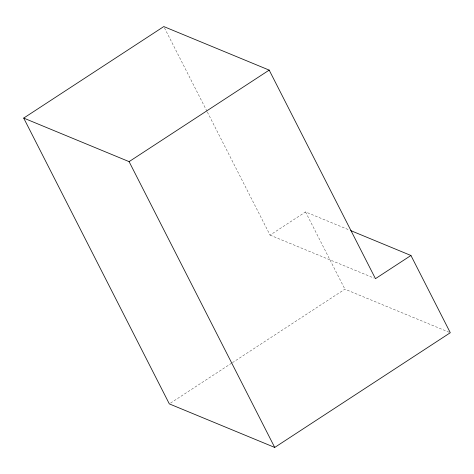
<?xml version="1.0" encoding="UTF-8"?>
<svg xmlns="http://www.w3.org/2000/svg" width="474" height="474" viewBox="0 0 474 474"><rect width="100%" height="100%" fill="white"/><g stroke="black" fill="none" stroke-linecap="round" stroke-linejoin="round"><path stroke-width="0.36" stroke-dasharray="2.37 1.78" d="M207.369 112.089L270.056 235.122L305.546 211.931L349.35 230.032M170.563 403.084L231.768 363.096M232.384 362.693L344.906 289.176L450.3 332.73M270.056 235.122L374.081 278.102M305.546 211.931L344.906 289.176M164.46 27.877L207.037 111.431"/><path stroke-width="0.71" d="M23.7 118.085L163.791 26.562L269.185 70.111L375.455 278.671L410.94 255.486L450.3 332.73L274.719 447.438L169.325 403.889L23.7 118.085L129.094 161.634L274.719 447.438M129.094 161.634L269.185 70.111M350.719 230.595L410.94 255.486"/></g></svg>
